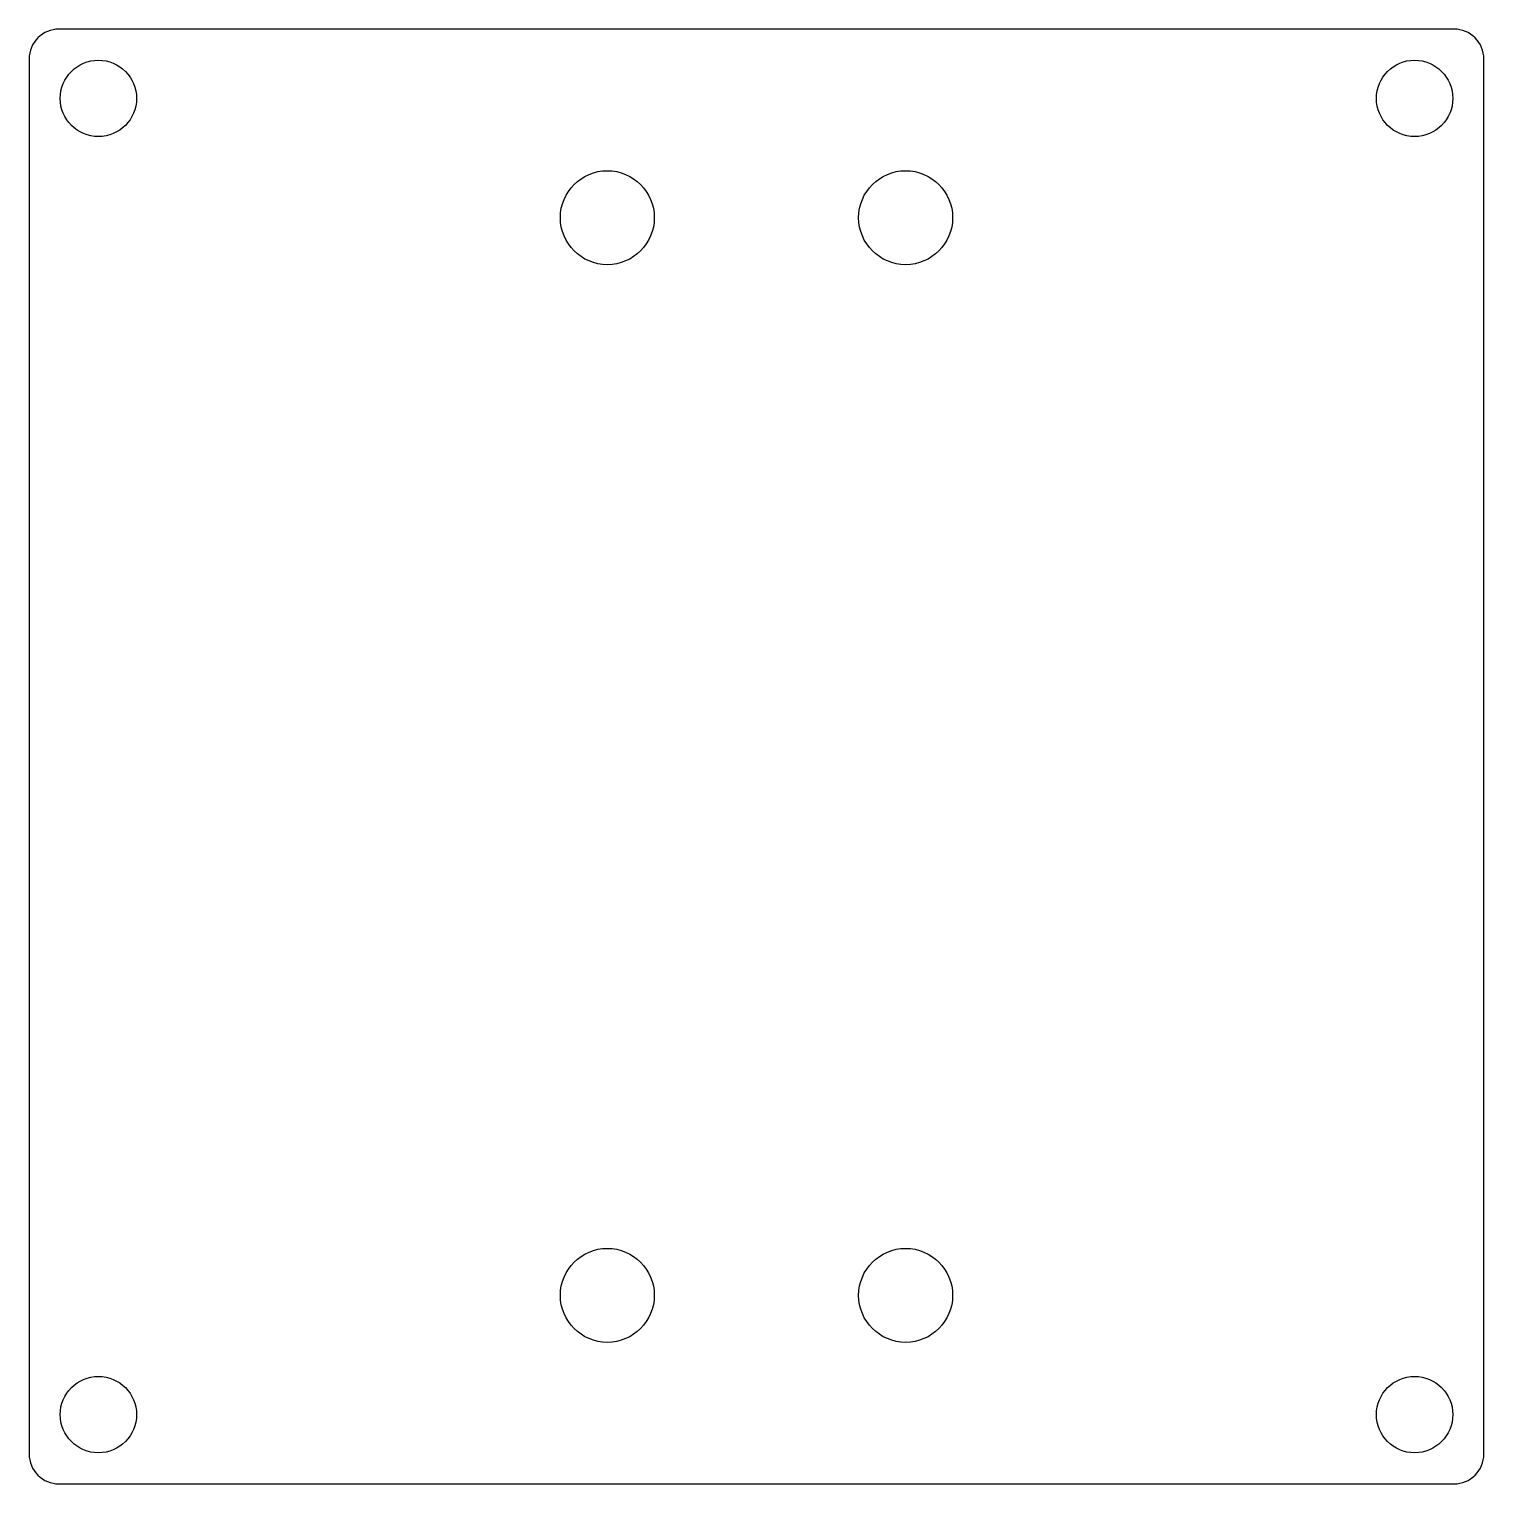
# Model space of a CAD drawing. Header units: inches. Extents: x -0.12 to 5.97, y 0 to 6.1.
import ezdxf

# ---------------------------------------------------------------- set-up
doc = ezdxf.new("R2010")
doc.units = ezdxf.units.IN
doc.header["$MEASUREMENT"] = 0

msp = doc.modelspace()

# ---------------------------------------------------------------- linework, layer by layer
msp.add_lwpolyline([(0, 0), (5.8465, 0, 0.414214), (5.9714, 0.1249), (5.9714, 5.9714, 0.414214), (5.8465, 6.0963), (0, 6.0963, 0.414214), (-0.1249, 5.9714), (-0.1249, 0.1249, 0.414214)], format="xyb", close=True)
for centre, radius in [((0.1654, 5.806), 0.16), ((5.6811, 5.806), 0.16), ((2.2982, 5.306), 0.1969), ((3.5482, 5.306), 0.1969), ((2.2982, 0.7901), 0.1969), ((3.5482, 0.7901), 0.1969), ((0.1654, 0.2903), 0.16), ((5.6811, 0.2903), 0.16)]:
    msp.add_circle(centre, radius)

doc.saveas('drawing.dxf')
